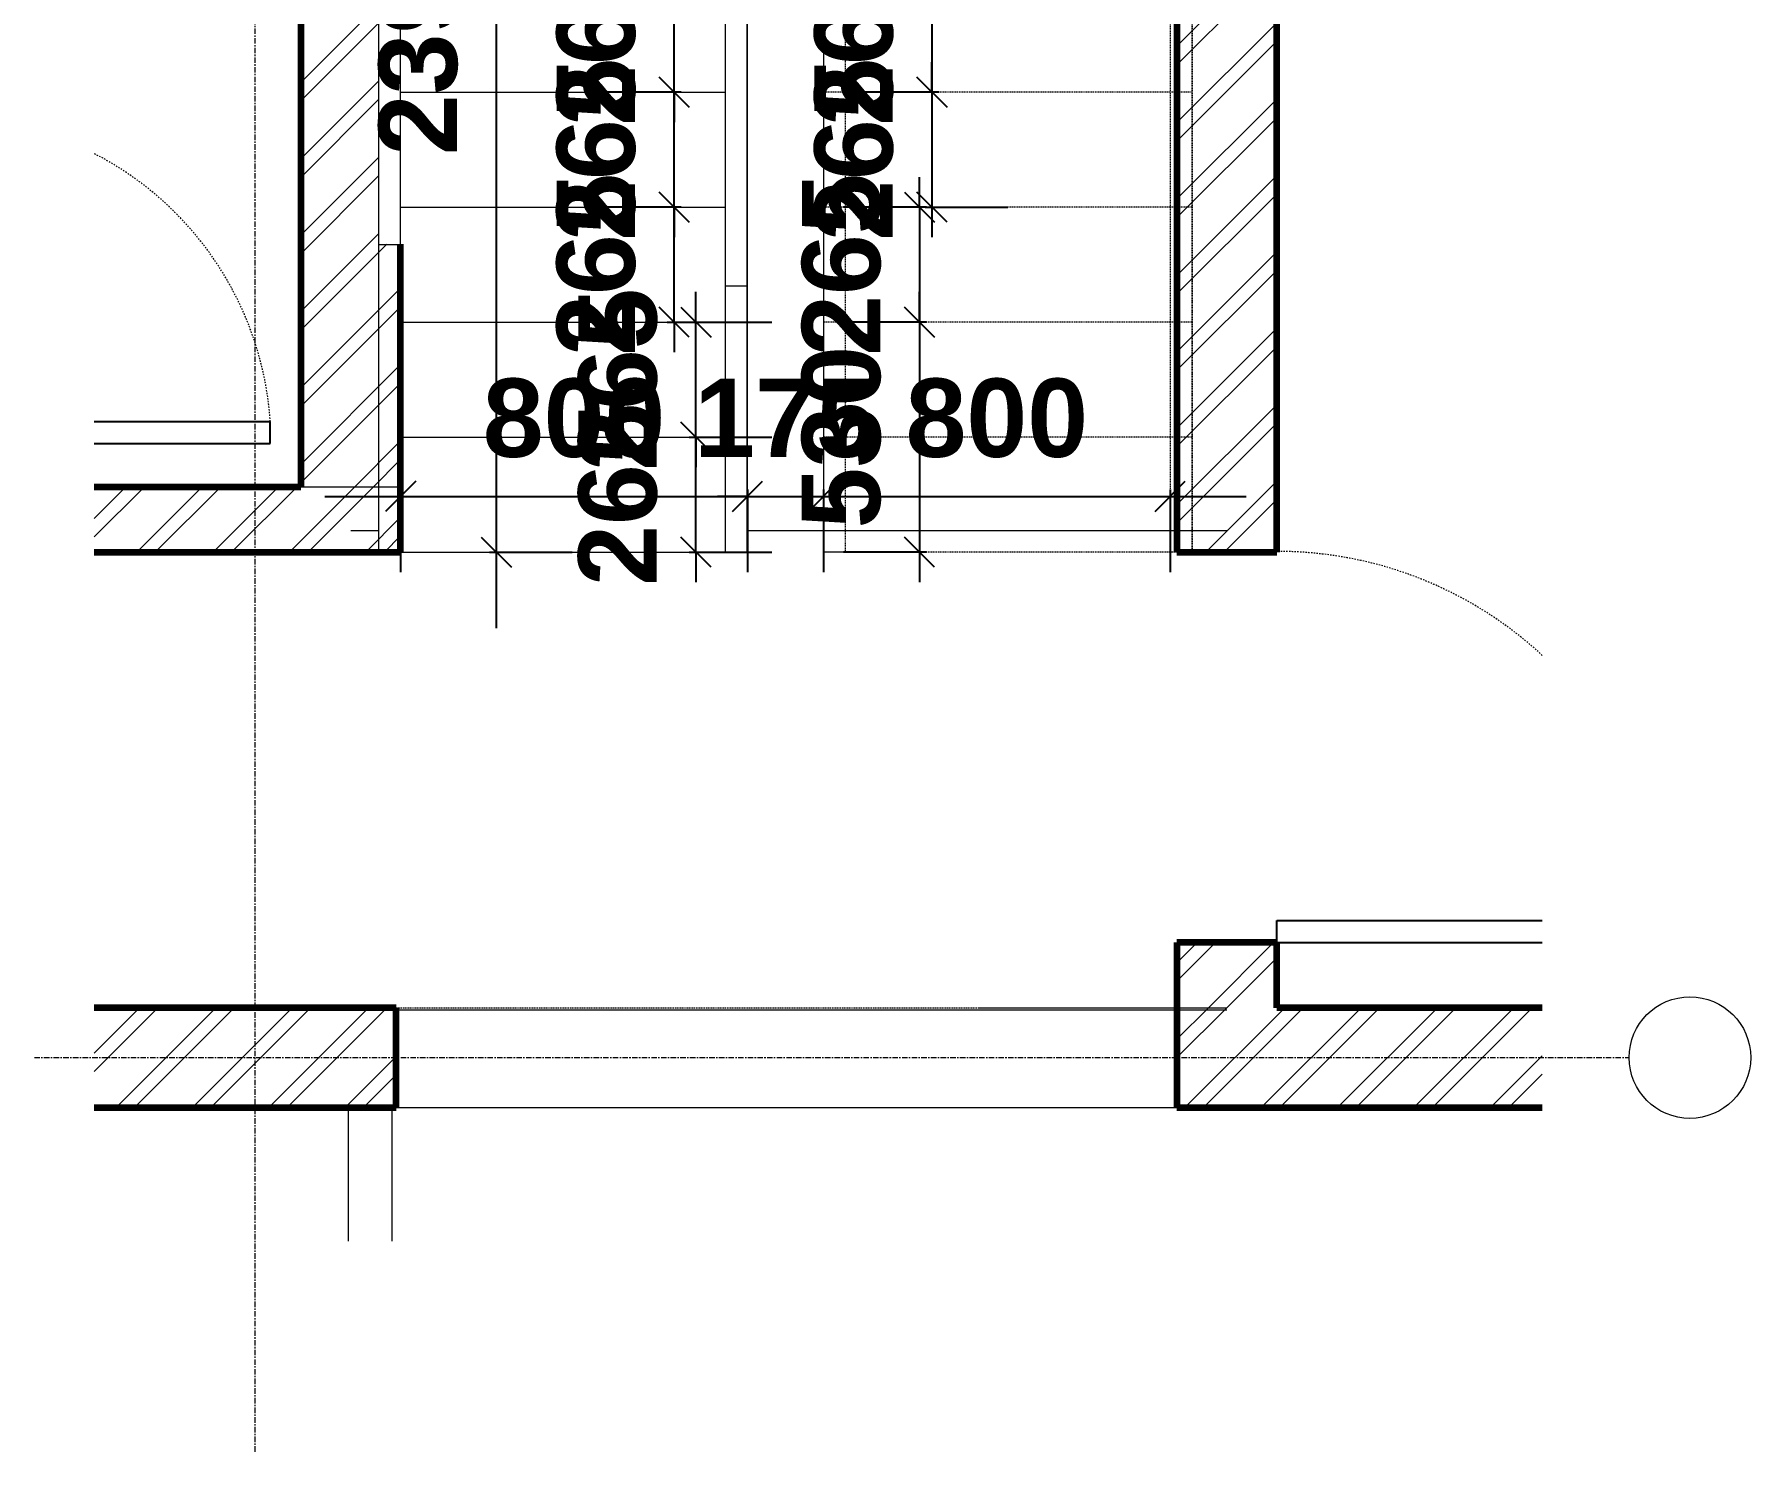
# Model space of a CAD drawing. Header units: inches. Extents: x 22 to 382261, y 22 to 371281.
# Drawn here: x 36694 to 40651, y 52480 to 55747 of the extents above; entities that cross this region are included whole.
import ezdxf

# ---------------------------------------------------------------- set-up
doc = ezdxf.new("R2010")
doc.units = ezdxf.units.IN
doc.header["$MEASUREMENT"] = 0
for name, pattern in [('Dash', [6.35, 3.175, -3.175]), ('Grid Line 1_2_', [22.225, 12.7, -3.175, 3.175, -3.175]), ('Overhead', [3.96875, 2.38125, -1.5875])]:
    doc.linetypes.add(name, pattern=pattern)
for name, color, linetype, lineweight in [('A-ANNO-DIMS', 211, 'Continuous', 9), ('A-AREA', 32, 'Continuous', 9), ('A-DOOR', 31, 'Continuous', 9), ('A-DOOR-HDLN', 31, 'Dash', 9), ('A-FLOR', 192, 'Continuous', 9), ('A-FLOR-HRAL', 11, 'Continuous', 9), ('A-GENM', 13, 'Continuous', 9), ('A-WALL', 113, 'Continuous', 9), ('A-WALL-PATT', 111, 'Continuous', 9), ('I-WALL', 2, 'Continuous', 9), ('Q-CASE', 31, 'Continuous', 9), ('S-GRID', 1, 'Continuous', 9), ('S-GRID-IDEN', 1, 'Continuous', 9), ('S-STRS', 31, 'Continuous', 9), ('S-STRS-MBND', 31, 'Overhead', 9)]:
    doc.layers.add(name, color=color, linetype=linetype, lineweight=lineweight)
doc.styles.add('Arial_B_1', font='arialbd.ttf', dxfattribs={"height": 180.555556})
doc.dimstyles.new('1', dxfattribs={"dimscale": 304.8, "dimtxt": 178.545395, "dimasz": 0.227865, "dimexe": 0.574147, "dimexo": 0.0625, "dimgap": 0.287073, "dimtad": 1, "dimdec": 0, "dimzin": 0, "dimdsep": 46, "dimtxsty": 'Arial_B_1', "dimblk1": 'OBLIQUE', "dimblk2": 'OBLIQUE', "dimsah": 1, "dimcen": 0.09, "dimdle": 0.574147, "dimazin": 0, "dimtfac": 1, "dimtdec": 4, "dimtix": 1, "dimtmove": 0, "dimatfit": 3, "dimfxl": 0.574147, "dimfxlon": 1, "dimtvp": 1, "dimtolj": 1, "dimtzin": 0, "dimarcsym": 2})
pattern_1 = [(45, (25437.11, 44820.17), (-88.0065, 88.0065), []), (45, (25437.11, 44953.52), (-88.0065, 88.0065), [])]

# ---------------------------------------------------------------- blocks, each defined once
blk = doc.blocks.new('M_Single-Flush - 900 by 2100-458079-01-GROUND FLOOR STAIRS')
at = {"layer": 'A-DOOR', "lineweight": 25}
for p, q in [((399, 115), (399, 726.8)), ((450, 115), (450, 726.8)), ((450, 115), (399, 115))]:
    blk.add_line(p, q, dxfattribs=at)
at = {"layer": 'A-DOOR-HDLN'}
blk.add_arc((450, 115), 901.7, 137.243, 180, dxfattribs=at)
blk = doc.blocks.new('Casework 10 - Casework 10-654344-01-GROUND FLOOR STAIRS')
at = {"layer": 'Q-CASE'}
for p, q in [((11981.2, 8453.2), (11981.2, 8458.2)), ((11981.2, 8458.2), (12081.2, 8458.2)), ((11981.2, 8145), (11981.2, 8453.2)), ((12081.2, 8458.2), (12081.2, 8453.2)), ((12081.2, 8453.2), (12081.2, 8145))]:
    blk.add_line(p, q, dxfattribs=at)
blk = doc.blocks.new('Top Rail Type - Top Rail_Internal_-670082-01-GROUND FLOOR STAIRS')
at = {"layer": 'A-FLOR-HRAL'}
for p, q in [((12850.8, 10347.5), (12850.8, 10347)), ((12850.8, 10347), (12900.8, 10347)), ((12850.8, 9733.2), (12850.8, 10347)), ((12900.8, 10347), (12900.8, 10347.5)), ((12900.8, 10347), (12900.8, 9733.2)), ((12900.8, 9733.2), (12850.8, 9733.2))]:
    blk.add_line(p, q, dxfattribs=at)
blk = doc.blocks.new('Top Rail Type - Top Rail_Internal_-V3-01-GROUND FLOOR STAIRS')
at = {"layer": 'A-FLOR-HRAL', "linetype": 'Overhead'}
for p, q in [((12885.9, 12192), (12885.9, 12142)), ((12885.9, 12192), (13088.8, 12192)), ((13088.8, 12192), (13088.8, 12142)), ((12850.8, 12167), (12900.8, 12167)), ((12850.8, 12116.6), (12850.8, 12167)), ((12900.8, 12116.6), (12900.8, 12167)), ((13126.6, 12167), (13076.6, 12167)), ((13076.6, 12167), (13076.6, 12103.5)), ((13126.6, 12167), (13126.6, 12103.5)), ((12850.8, 11762.9), (12850.8, 12116.6)), ((12885.9, 12142), (13088.8, 12142)), ((12900.8, 11786.2), (12900.8, 12116.6)), ((13076.6, 12103.5), (13076.6, 9733.2)), ((13126.6, 12103.5), (13126.6, 9733.2)), ((13126.6, 9733.2), (13076.6, 9733.2))]:
    blk.add_line(p, q, dxfattribs=at)
at = {"layer": 'A-FLOR-HRAL'}
for p, q in [((12900.8, 11786.2), (12850.8, 11762.9)), ((12850.8, 9733.2), (12850.8, 11762.9)), ((12900.8, 9733.2), (12900.8, 11786.2)), ((12850.8, 9733.2), (12900.8, 9733.2))]:
    blk.add_line(p, q, dxfattribs=at)
blk = doc.blocks.new('Top Rail Type - Top Rail_Internal_-670101-01-GROUND FLOOR STAIRS')
at = {"layer": 'A-FLOR-HRAL'}
for p, q in [((12051.6, 10442.9), (12051.6, 10442.4)), ((12051.6, 10442.4), (12101.6, 10442.4)), ((12051.6, 9733.2), (12051.6, 10442.4)), ((12101.6, 10442.4), (12101.6, 10442.9)), ((12101.6, 10442.4), (12101.6, 9733.2)), ((12101.6, 9733.2), (12051.6, 9733.2))]:
    blk.add_line(p, q, dxfattribs=at)
blk = doc.blocks.new('Top Rail Type - Top Rail_Internal_-V4-01-GROUND FLOOR STAIRS')
at = {"layer": 'A-FLOR-HRAL', "linetype": 'Overhead'}
for p, q in [((12051.6, 12941.2), (12384, 12941.2)), ((12051.6, 12762.8), (12051.6, 12941.2)), ((12384, 12941.2), (13628.7, 12941.2)), ((13628.7, 12941.2), (13925.8, 12941.2)), ((13925.8, 12941.2), (13925.8, 12778.8)), ((12101.6, 12891.2), (12384, 12891.2)), ((12101.6, 12762.8), (12101.6, 12891.2)), ((12384, 12891.2), (13628.7, 12891.2)), ((13628.7, 12891.2), (13875.8, 12891.2)), ((13875.8, 12891.2), (13875.8, 12778.8)), ((12051.6, 11390.2), (12051.6, 12762.8)), ((12101.6, 11413.5), (12101.6, 12762.8)), ((13875.8, 12778.8), (13875.8, 9733.2)), ((13925.8, 12778.8), (13925.8, 9733.2)), ((13925.8, 9733.2), (13875.8, 9733.2))]:
    blk.add_line(p, q, dxfattribs=at)
at = {"layer": 'A-FLOR-HRAL'}
for p, q in [((12101.6, 11413.5), (12051.6, 11390.2)), ((12101.6, 10442.4), (12101.6, 11413.5)), ((12051.6, 10442.4), (12051.6, 11390.2)), ((12051.6, 9733.2), (12051.6, 10442.4)), ((12101.6, 9733.2), (12101.6, 10442.4)), ((12051.6, 9733.2), (12101.6, 9733.2))]:
    blk.add_line(p, q, dxfattribs=at)
blk = doc.blocks.new('M_Single-Flush - d02  toilet 750 by 2100-458076-01-GROUND FLOOR STAIRS')
at = {"layer": 'A-DOOR', "lineweight": 25}
for p, q in [((375, 825), (324, 825)), ((324, 418.8), (324, 825)), ((375, 418.8), (375, 825))]:
    blk.add_line(p, q, dxfattribs=at)
at = {"layer": 'A-DOOR-HDLN'}
blk.add_arc((375, 75), 751.7, 93.8903, 152.7162, dxfattribs=at)
blk = doc.blocks.new('M_Passage Opening-Cased - 0915 x 2134mm 3-896287-01-GROUND FLOOR STAIRS')
at = {"layer": 'A-GENM', "linetype": 'Overhead'}
for p, q in [((-908.2, 115), (891.8, 115)), ((-908.2, -115), (891.8, -115))]:
    blk.add_line(p, q, dxfattribs=at)
blk = doc.blocks.new('Grid - Grid Head - Circle-749417-01-GROUND FLOOR STAIRS')
at = {"layer": 'S-GRID-IDEN'}
blk.add_circle((0, 0), 4, dxfattribs=at)
blk = doc.blocks.new('_Oblique')
at = {"color": 0, "linetype": 'ByBlock', "lineweight": -2}
blk.add_line((-0.5, -0.5), (0.5, 0.5), dxfattribs=at)
blk = doc.blocks.new('*D4995')
at = {"layer": 'A-ANNO-DIMS', "color": 0, "lineweight": -2, "transparency": 16777216}
for p, q in [((38219.5, 54818.4), (38219.5, 54887.8)), ((38203.5, 54818.4), (38394.5, 54818.4)), ((38219.5, 54553.4), (38219.5, 54818.4)), ((38203.5, 54553.4), (38394.5, 54553.4)), ((38219.5, 54553.4), (38219.5, 54483.9))]:
    blk.add_line(p, q, dxfattribs=at)
at = {"layer": 'Defpoints', "color": 0, "transparency": 16777216}
for p in [(38184.5, 54818.4), (38219.5, 54818.4), (38184.5, 54553.4)]:
    blk.add_point(p, dxfattribs=at)
at = {"layer": 'A-ANNO-DIMS', "color": 0, "lineweight": -2, "transparency": 16777216, "xscale": 69.45312499999999, "yscale": 69.45312499999999, "zscale": 69.45312499999999}
for p, rotation in [((38219.5, 54818.4), 270), ((38219.5, 54553.4), 90)]:
    blk.add_blockref('_Oblique', p, dxfattribs=dict(at, rotation=rotation))
at = {"layer": 'A-ANNO-DIMS', "color": 0, "transparency": 16777216, "insert": (38039.8, 54685.9), "char_height": 180.56, "width": 195.89, "attachment_point": 5, "rotation": 90, "style": 'Arial_B_1'}
blk.add_mtext('\\A1;265', dxfattribs=at)
blk = doc.blocks.new('*D4996')
at = {"layer": 'A-ANNO-DIMS', "color": 0, "lineweight": -2, "transparency": 16777216}
for p, q in [((38219.5, 55083.4), (38219.5, 55152.8)), ((38203.5, 55083.4), (38394.5, 55083.4)), ((38219.5, 54818.4), (38219.5, 55083.4)), ((38203.5, 54818.4), (38394.5, 54818.4)), ((38219.5, 54818.4), (38219.5, 54748.9))]:
    blk.add_line(p, q, dxfattribs=at)
at = {"layer": 'Defpoints', "color": 0, "transparency": 16777216}
for p in [(38184.5, 55083.4), (38219.5, 55083.4), (38184.5, 54818.4)]:
    blk.add_point(p, dxfattribs=at)
at = {"layer": 'A-ANNO-DIMS', "color": 0, "lineweight": -2, "transparency": 16777216, "xscale": 69.45312499999999, "yscale": 69.45312499999999, "zscale": 69.45312499999999}
for p, rotation in [((38219.5, 55083.4), 270), ((38219.5, 54818.4), 90)]:
    blk.add_blockref('_Oblique', p, dxfattribs=dict(at, rotation=rotation))
at = {"layer": 'A-ANNO-DIMS', "color": 0, "transparency": 16777216, "insert": (38039.8, 54950.9), "char_height": 180.56, "width": 195.89, "attachment_point": 5, "rotation": 90, "style": 'Arial_B_1'}
blk.add_mtext('\\A1;265', dxfattribs=at)
blk = doc.blocks.new('*D4997')
at = {"layer": 'A-ANNO-DIMS', "color": 0, "lineweight": -2, "transparency": 16777216}
for p, q in [((38735, 55348.4), (38735, 55417.8)), ((38750.9, 55348.4), (38560, 55348.4)), ((38735, 55348.4), (38735, 55083.4)), ((38750.9, 55083.4), (38560, 55083.4)), ((38735, 55083.4), (38735, 55013.9))]:
    blk.add_line(p, q, dxfattribs=at)
at = {"layer": 'Defpoints', "color": 0, "transparency": 16777216}
for p in [(38770, 55348.4), (38735, 55083.4), (38770, 55083.4)]:
    blk.add_point(p, dxfattribs=at)
at = {"layer": 'A-ANNO-DIMS', "color": 0, "lineweight": -2, "transparency": 16777216, "xscale": 69.45312499999999, "yscale": 69.45312499999999, "zscale": 69.45312499999999}
for p, rotation in [((38735, 55348.4), 270), ((38735, 55083.4), 90)]:
    blk.add_blockref('_Oblique', p, dxfattribs=dict(at, rotation=rotation))
at = {"layer": 'A-ANNO-DIMS', "color": 0, "transparency": 16777216, "insert": (38555.3, 55215.9), "char_height": 180.56, "width": 195.89, "attachment_point": 5, "rotation": 90, "style": 'Arial_B_1'}
blk.add_mtext('\\A1;265', dxfattribs=at)
blk = doc.blocks.new('*D4998')
at = {"layer": 'A-ANNO-DIMS', "color": 0, "lineweight": -2, "transparency": 16777216}
for p, q in [((38735, 55083.4), (38735, 55152.8)), ((38750.9, 55083.4), (38560, 55083.4)), ((38735, 55083.4), (38735, 54553.4)), ((38750.9, 54553.4), (38560, 54553.4)), ((38735, 54553.4), (38735, 54483.9))]:
    blk.add_line(p, q, dxfattribs=at)
at = {"layer": 'Defpoints', "color": 0, "transparency": 16777216}
for p in [(38770, 55083.4), (38735, 54553.4), (38770, 54553.4)]:
    blk.add_point(p, dxfattribs=at)
at = {"layer": 'A-ANNO-DIMS', "color": 0, "lineweight": -2, "transparency": 16777216, "xscale": 69.45312499999999, "yscale": 69.45312499999999, "zscale": 69.45312499999999}
for p, rotation in [((38735, 55083.4), 270), ((38735, 54553.4), 90)]:
    blk.add_blockref('_Oblique', p, dxfattribs=dict(at, rotation=rotation))
at = {"layer": 'A-ANNO-DIMS', "color": 0, "transparency": 16777216, "insert": (38555.3, 54818.4), "char_height": 180.56, "width": 195.89, "attachment_point": 5, "rotation": 90, "style": 'Arial_B_1'}
blk.add_mtext('\\A1;530', dxfattribs=at)
blk = doc.blocks.new('*D5004')
at = {"layer": 'A-ANNO-DIMS', "color": 0, "lineweight": -2, "transparency": 16777216}
for p, q in [((38763.6, 55878.4), (38763.6, 55947.8)), ((38747.7, 55878.4), (38938.6, 55878.4)), ((38763.6, 55878.4), (38763.6, 55613.4)), ((38779.6, 55613.4), (38588.6, 55613.4)), ((38763.6, 55613.4), (38763.6, 55543.9))]:
    blk.add_line(p, q, dxfattribs=at)
at = {"layer": 'Defpoints', "color": 0, "transparency": 16777216}
for p in [(38728.6, 55878.4), (38763.6, 55613.4), (38798.6, 55613.4)]:
    blk.add_point(p, dxfattribs=at)
at = {"layer": 'A-ANNO-DIMS', "color": 0, "lineweight": -2, "transparency": 16777216, "xscale": 69.45312499999999, "yscale": 69.45312499999999, "zscale": 69.45312499999999}
for p, rotation in [((38763.6, 55878.4), 270), ((38763.6, 55613.4), 90)]:
    blk.add_blockref('_Oblique', p, dxfattribs=dict(at, rotation=rotation))
at = {"layer": 'A-ANNO-DIMS', "color": 0, "transparency": 16777216, "insert": (38584, 55745.9), "char_height": 180.56, "width": 195.89, "attachment_point": 5, "rotation": 90, "style": 'Arial_B_1'}
blk.add_mtext('\\A1;265', dxfattribs=at)
blk = doc.blocks.new('*D5005')
at = {"layer": 'A-ANNO-DIMS', "color": 0, "lineweight": -2, "transparency": 16777216}
for p, q in [((38763.6, 55613.4), (38763.6, 55682.8)), ((38779.6, 55613.4), (38588.6, 55613.4)), ((38763.6, 55613.4), (38763.6, 55348.4)), ((38747.7, 55348.4), (38938.6, 55348.4)), ((38763.6, 55348.4), (38763.6, 55278.9))]:
    blk.add_line(p, q, dxfattribs=at)
at = {"layer": 'Defpoints', "color": 0, "transparency": 16777216}
for p in [(38798.6, 55613.4), (38728.6, 55348.4), (38763.6, 55348.4)]:
    blk.add_point(p, dxfattribs=at)
at = {"layer": 'A-ANNO-DIMS', "color": 0, "lineweight": -2, "transparency": 16777216, "xscale": 69.45312499999999, "yscale": 69.45312499999999, "zscale": 69.45312499999999}
for p, rotation in [((38763.6, 55613.4), 270), ((38763.6, 55348.4), 90)]:
    blk.add_blockref('_Oblique', p, dxfattribs=dict(at, rotation=rotation))
at = {"layer": 'A-ANNO-DIMS', "color": 0, "transparency": 16777216, "insert": (38584, 55480.9), "char_height": 180.56, "width": 195.89, "attachment_point": 5, "rotation": 90, "style": 'Arial_B_1'}
blk.add_mtext('\\A1;265', dxfattribs=at)
blk = doc.blocks.new('*D5006')
at = {"layer": 'A-ANNO-DIMS', "color": 0, "lineweight": -2, "transparency": 16777216}
for p, q in [((38169.5, 55348.4), (38169.5, 55417.8)), ((38185.4, 55348.4), (37994.5, 55348.4)), ((38169.5, 55083.4), (38169.5, 55348.4)), ((38153.5, 55083.4), (38344.5, 55083.4)), ((38169.5, 55083.4), (38169.5, 55013.9))]:
    blk.add_line(p, q, dxfattribs=at)
at = {"layer": 'Defpoints', "color": 0, "transparency": 16777216}
for p in [(38169.5, 55348.4), (38204.5, 55348.4), (38134.5, 55083.4)]:
    blk.add_point(p, dxfattribs=at)
at = {"layer": 'A-ANNO-DIMS', "color": 0, "lineweight": -2, "transparency": 16777216, "xscale": 69.45312499999999, "yscale": 69.45312499999999, "zscale": 69.45312499999999}
for p, rotation in [((38169.5, 55348.4), 270), ((38169.5, 55083.4), 90)]:
    blk.add_blockref('_Oblique', p, dxfattribs=dict(at, rotation=rotation))
at = {"layer": 'A-ANNO-DIMS', "color": 0, "transparency": 16777216, "insert": (37989.8, 55215.9), "char_height": 180.56, "width": 195.89, "attachment_point": 5, "rotation": 90, "style": 'Arial_B_1'}
blk.add_mtext('\\A1;265', dxfattribs=at)
blk = doc.blocks.new('*D5007')
at = {"layer": 'A-ANNO-DIMS', "color": 0, "lineweight": -2, "transparency": 16777216}
for p, q in [((38169.5, 55613.4), (38169.5, 55682.8)), ((38185.4, 55613.4), (37994.5, 55613.4)), ((38169.5, 55348.4), (38169.5, 55613.4)), ((38185.4, 55348.4), (37994.5, 55348.4)), ((38169.5, 55348.4), (38169.5, 55278.9))]:
    blk.add_line(p, q, dxfattribs=at)
at = {"layer": 'Defpoints', "color": 0, "transparency": 16777216}
for p in [(38169.5, 55613.4), (38204.5, 55613.4), (38204.5, 55348.4)]:
    blk.add_point(p, dxfattribs=at)
at = {"layer": 'A-ANNO-DIMS', "color": 0, "lineweight": -2, "transparency": 16777216, "xscale": 69.45312499999999, "yscale": 69.45312499999999, "zscale": 69.45312499999999}
for p, rotation in [((38169.5, 55613.4), 270), ((38169.5, 55348.4), 90)]:
    blk.add_blockref('_Oblique', p, dxfattribs=dict(at, rotation=rotation))
at = {"layer": 'A-ANNO-DIMS', "color": 0, "transparency": 16777216, "insert": (37989.8, 55480.9), "char_height": 180.56, "width": 195.89, "attachment_point": 5, "rotation": 90, "style": 'Arial_B_1'}
blk.add_mtext('\\A1;265', dxfattribs=at)
blk = doc.blocks.new('*D5008')
at = {"layer": 'A-ANNO-DIMS', "color": 0, "lineweight": -2, "transparency": 16777216}
for p, q in [((38169.5, 55878.4), (38169.5, 55947.8)), ((38185.4, 55878.4), (37994.5, 55878.4)), ((38169.5, 55613.4), (38169.5, 55878.4)), ((38185.4, 55613.4), (37994.5, 55613.4)), ((38169.5, 55613.4), (38169.5, 55543.9))]:
    blk.add_line(p, q, dxfattribs=at)
at = {"layer": 'Defpoints', "color": 0, "transparency": 16777216}
for p in [(38169.5, 55878.4), (38204.5, 55878.4), (38204.5, 55613.4)]:
    blk.add_point(p, dxfattribs=at)
at = {"layer": 'A-ANNO-DIMS', "color": 0, "lineweight": -2, "transparency": 16777216, "xscale": 69.45312499999999, "yscale": 69.45312499999999, "zscale": 69.45312499999999}
for p, rotation in [((38169.5, 55878.4), 270), ((38169.5, 55613.4), 90)]:
    blk.add_blockref('_Oblique', p, dxfattribs=dict(at, rotation=rotation))
at = {"layer": 'A-ANNO-DIMS', "color": 0, "transparency": 16777216, "insert": (37989.8, 55745.9), "char_height": 180.56, "width": 195.89, "attachment_point": 5, "rotation": 90, "style": 'Arial_B_1'}
blk.add_mtext('\\A1;265', dxfattribs=at)
blk = doc.blocks.new('*D5021')
at = {"layer": 'A-ANNO-DIMS', "color": 0, "lineweight": -2, "transparency": 16777216}
for p, q in [((37363.7, 54681.9), (38513.3, 54681.9)), ((37538.7, 54697.9), (37538.7, 54506.9)), ((38338.3, 54697.9), (38338.3, 54506.9))]:
    blk.add_line(p, q, dxfattribs=at)
at = {"layer": 'Defpoints', "color": 0, "transparency": 16777216}
for p in [(37538.7, 54716.9), (38338.3, 54716.9), (38338.3, 54681.9)]:
    blk.add_point(p, dxfattribs=at)
at = {"layer": 'A-ANNO-DIMS', "color": 0, "lineweight": -2, "transparency": 16777216, "xscale": 69.45312499999999, "yscale": 69.45312499999999, "zscale": 69.45312499999999, "rotation": 180}
blk.add_blockref('_Oblique', (37538.7, 54681.9), dxfattribs=at)
at = {"layer": 'A-ANNO-DIMS', "color": 0, "lineweight": -2, "transparency": 16777216, "xscale": 69.45312499999999, "yscale": 69.45312499999999, "zscale": 69.45312499999999}
blk.add_blockref('_Oblique', (38338.3, 54681.9), dxfattribs=at)
at = {"layer": 'A-ANNO-DIMS', "color": 0, "transparency": 16777216, "insert": (37938.5, 54861.7), "char_height": 180.56, "width": 195.89, "attachment_point": 5, "style": 'Arial_B_1'}
blk.add_mtext('\\A1;800', dxfattribs=at)
blk = doc.blocks.new('*D5022')
at = {"layer": 'A-ANNO-DIMS', "color": 0, "lineweight": -2, "transparency": 16777216}
for p, q in [((38338.3, 54681.9), (38268.9, 54681.9)), ((38338.3, 54697.9), (38338.3, 54506.9)), ((38338.3, 54681.9), (38513.3, 54681.9)), ((38513.3, 54697.9), (38513.3, 54506.9)), ((38513.3, 54681.9), (38582.8, 54681.9))]:
    blk.add_line(p, q, dxfattribs=at)
at = {"layer": 'Defpoints', "color": 0, "transparency": 16777216}
for p in [(38338.3, 54716.9), (38513.3, 54716.9), (38513.3, 54681.9)]:
    blk.add_point(p, dxfattribs=at)
at = {"layer": 'A-ANNO-DIMS', "color": 0, "lineweight": -2, "transparency": 16777216, "xscale": 69.45312499999999, "yscale": 69.45312499999999, "zscale": 69.45312499999999}
blk.add_blockref('_Oblique', (38338.3, 54681.9), dxfattribs=at)
at = {"layer": 'A-ANNO-DIMS', "color": 0, "lineweight": -2, "transparency": 16777216, "xscale": 69.45312499999999, "yscale": 69.45312499999999, "zscale": 69.45312499999999, "rotation": 180}
blk.add_blockref('_Oblique', (38513.3, 54681.9), dxfattribs=at)
at = {"layer": 'A-ANNO-DIMS', "color": 0, "transparency": 16777216, "insert": (38425.8, 54861.6), "char_height": 180.56, "width": 195.89, "attachment_point": 5, "style": 'Arial_B_1'}
blk.add_mtext('\\A1;175', dxfattribs=at)
blk = doc.blocks.new('*D5023')
at = {"layer": 'A-ANNO-DIMS', "color": 0, "lineweight": -2, "transparency": 16777216}
for p, q in [((38338.3, 54681.9), (39487.9, 54681.9)), ((38513.3, 54697.9), (38513.3, 54506.9)), ((39312.9, 54697.9), (39312.9, 54506.9))]:
    blk.add_line(p, q, dxfattribs=at)
at = {"layer": 'Defpoints', "color": 0, "transparency": 16777216}
for p in [(38513.3, 54716.9), (39312.9, 54716.9), (39312.9, 54681.9)]:
    blk.add_point(p, dxfattribs=at)
at = {"layer": 'A-ANNO-DIMS', "color": 0, "lineweight": -2, "transparency": 16777216, "xscale": 69.45312499999999, "yscale": 69.45312499999999, "zscale": 69.45312499999999, "rotation": 180}
blk.add_blockref('_Oblique', (38513.3, 54681.9), dxfattribs=at)
at = {"layer": 'A-ANNO-DIMS', "color": 0, "lineweight": -2, "transparency": 16777216, "xscale": 69.45312499999999, "yscale": 69.45312499999999, "zscale": 69.45312499999999}
blk.add_blockref('_Oblique', (39312.9, 54681.9), dxfattribs=at)
at = {"layer": 'A-ANNO-DIMS', "color": 0, "transparency": 16777216, "insert": (38913.1, 54861.7), "char_height": 180.56, "width": 195.89, "attachment_point": 5, "style": 'Arial_B_1'}
blk.add_mtext('\\A1;800', dxfattribs=at)
blk = doc.blocks.new('*D5026')
at = {"layer": 'A-ANNO-DIMS', "color": 0, "lineweight": -2, "transparency": 16777216}
for p, q in [((37759.4, 54378.4), (37759.4, 57118.4)), ((37743.5, 56943.4), (37934.4, 56943.4)), ((37743.5, 54553.4), (37934.4, 54553.4))]:
    blk.add_line(p, q, dxfattribs=at)
at = {"layer": 'Defpoints', "color": 0, "transparency": 16777216}
for p in [(37724.4, 56943.4), (37759.4, 56943.4), (37724.4, 54553.4)]:
    blk.add_point(p, dxfattribs=at)
at = {"layer": 'A-ANNO-DIMS', "color": 0, "lineweight": -2, "transparency": 16777216, "xscale": 69.45312499999999, "yscale": 69.45312499999999, "zscale": 69.45312499999999}
for p, rotation in [((37759.4, 56943.4), 90), ((37759.4, 54553.4), 270)]:
    blk.add_blockref('_Oblique', p, dxfattribs=dict(at, rotation=rotation))
at = {"layer": 'A-ANNO-DIMS', "color": 0, "transparency": 16777216, "insert": (37579.7, 55748.4), "char_height": 180.56, "width": 261.186, "attachment_point": 5, "rotation": 90, "style": 'Arial_B_1'}
blk.add_mtext('\\A1;2390', dxfattribs=at)

msp = doc.modelspace()

# ---------------------------------------------------------------- hatches: boundary and pattern name
at = {"layer": 'A-WALL-PATT'}
h = msp.add_hatch(dxfattribs=at)
h.set_pattern_fill('FP_2', color=256, style=0, pattern_type=2)
h.set_pattern_definition(pattern_1)
h.paths.add_polyline_path([(37538.7, 54703.4), (37538.7, 55263.1), (37488.7, 55263.1), (37488.7, 56210.4), (37538.7, 56233.7), (37538.7, 56828.4), (37308.7, 56828.4), (37308.7, 54703.4)])
h = msp.add_hatch(dxfattribs=at)
h.set_pattern_fill('FP_2', color=256, style=0, pattern_type=2)
h.set_pattern_definition(pattern_1)
h.paths.add_polyline_path([(39328.3, 53503.4), (39558.3, 53503.4), (39558.3, 53653.4), (39328.3, 53653.4)])
h.paths.add_polyline_path([(39328.3, 54553.4), (39558.3, 54553.4), (39558.3, 56828.4), (39328.3, 56828.4), (39328.3, 56101.8)])
h = msp.add_hatch(dxfattribs=at)
h.set_pattern_fill('FP_2', color=256, style=0, pattern_type=2)
h.set_pattern_definition(pattern_1)
h.paths.add_polyline_path([(36832.1, 54553.4), (37538.7, 54553.4), (37538.7, 54703.4), (36832.1, 54703.4), (36832.1, 54658.4)])
h = msp.add_hatch(dxfattribs=at)
h.set_pattern_fill('FP_2', color=256, style=0, pattern_type=2)
h.set_pattern_definition(pattern_1)
h.paths.add_polyline_path([(37528.3, 53273.4), (37528.3, 53503.4), (36832.1, 53503.4), (36832.1, 53273.4)])
h = msp.add_hatch(dxfattribs=at)
h.set_pattern_fill('FP_2', color=256, style=0, pattern_type=2)
h.set_pattern_definition(pattern_1)
h.paths.add_polyline_path([(40170.1, 53273.4), (40170.1, 53503.4), (39328.3, 53503.4), (39328.3, 53273.4)])

# ---------------------------------------------------------------- linework, layer by layer
at = {"layer": 'A-ANNO-DIMS'}
for p, q in [((38338.3, 54818.4), (38338.3, 55083.4)), ((37538.7, 54818.4), (38287.9, 54818.4)), ((37538.7, 54818.4), (38287.9, 54818.4)), ((38338.3, 54553.4), (38338.3, 54818.4))]:
    msp.add_line(p, q, dxfattribs=at)
at = {"layer": 'A-AREA'}
for p, q in [((37423.7, 54603.4), (37488.3, 54603.4)), ((38338.3, 54603.4), (39328.3, 54603.4)), ((39328.3, 54603.4), (39443.3, 54603.4)), ((37343.7, 53498.4), (37528.3, 53498.4)), ((37528.3, 53498.4), (39328.3, 53498.4)), ((38873.3, 53503.4), (39328.3, 53503.4)), ((39328.3, 53503.4), (39443.3, 53503.4)), ((39328.3, 53498.4), (39443.3, 53498.4))]:
    msp.add_line(p, q, dxfattribs=at)
at = {"layer": 'A-FLOR'}
for p, q in [((37418.3, 52965.2), (37418.3, 53273.4)), ((37528.3, 53273.4), (39328.3, 53273.4))]:
    msp.add_line(p, q, dxfattribs=at)
at = {"layer": 'A-WALL', "lineweight": 100}
for p, q in [((37308.7, 54703.4), (36832.1, 54703.4)), ((37538.7, 54553.4), (37538.7, 54703.4)), ((36832.1, 54553.4), (37538.7, 54553.4))]:
    msp.add_line(p, q, dxfattribs=at)
at = {"layer": 'A-WALL'}
for q in [(37308.7, 54703.4), (37538.7, 54703.4)]:
    msp.add_line((37538.7, 54703.4), q, dxfattribs=at)
at = {"layer": 'I-WALL', "lineweight": 100}
for p, q in [((37308.7, 56828.4), (37308.7, 54703.4)), ((39328.3, 56828.4), (39328.3, 54553.4)), ((39558.3, 54553.4), (39558.3, 56828.4)), ((37538.7, 54703.4), (37538.7, 55263.1)), ((39328.3, 54553.4), (39558.3, 54553.4)), ((39558.3, 53653.4), (39328.3, 53653.4)), ((39328.3, 53653.4), (39328.3, 53273.4)), ((39558.3, 53503.4), (39558.3, 53653.4)), ((37528.3, 53503.4), (36832.1, 53503.4)), ((37528.3, 53273.4), (37528.3, 53503.4)), ((40170.1, 53503.4), (39558.3, 53503.4)), ((36832.1, 53273.4), (37528.3, 53273.4)), ((39328.3, 53273.4), (40170.1, 53273.4))]:
    msp.add_line(p, q, dxfattribs=at)
at = {"layer": 'S-GRID', "linetype": 'Grid Line 1_2_'}
for p, q in [((37203.3, 52480.3), (37203.3, 58835.6)), ((36694.3, 53388.4), (40370.9, 53388.4))]:
    msp.add_line(p, q, dxfattribs=at)
at = {"layer": 'S-STRS'}
for p, q in [((37488.3, 55613.4), (37488.3, 55878.4)), ((38338.3, 55613.4), (38338.3, 55878.4)), ((37488.3, 55348.4), (37488.3, 55613.4)), ((37538.7, 55613.4), (38287.9, 55613.4)), ((38338.3, 55348.4), (38338.3, 55613.4)), ((37488.3, 55083.4), (37488.3, 55348.4)), ((37538.7, 55348.4), (38287.9, 55348.4)), ((38338.3, 55083.4), (38338.3, 55348.4)), ((37488.3, 54818.4), (37488.3, 55083.4)), ((37538.7, 55083.4), (38287.9, 55083.4)), ((37488.3, 54553.4), (37488.3, 54818.4)), ((37538.7, 54553.4), (38287.9, 54553.4))]:
    msp.add_line(p, q, dxfattribs=at)
at = {"layer": 'S-STRS', "linetype": 'Overhead'}
for p, q in [((37538.7, 55613.4), (38287.9, 55613.4)), ((37538.7, 55348.4), (38287.9, 55348.4)), ((37538.7, 55083.4), (38287.9, 55083.4)), ((37538.7, 54553.4), (38287.9, 54553.4))]:
    msp.add_line(p, q, dxfattribs=at)
at = {"layer": 'S-STRS-MBND'}
for p, q in [((39363.3, 57761.8), (39363.3, 54553.4)), ((38513.3, 56961.8), (38513.3, 54553.4)), ((39363.3, 55613.4), (38513.3, 55613.4)), ((39363.3, 55613.4), (38513.3, 55613.4)), ((39363.3, 55348.4), (38513.3, 55348.4)), ((39363.3, 55348.4), (38513.3, 55348.4)), ((39363.3, 55083.4), (38513.3, 55083.4)), ((39363.3, 55083.4), (38513.3, 55083.4)), ((39363.3, 54818.4), (38513.3, 54818.4)), ((39363.3, 54818.4), (38513.3, 54818.4)), ((39363.3, 54553.4), (38513.3, 54553.4))]:
    msp.add_line(p, q, dxfattribs=at)

# ---------------------------------------------------------------- block references
at = {"layer": 'A-ANNO-DIMS'}
for name in ['Top Rail Type - Top Rail_Internal_-V4-01-GROUND FLOOR STAIRS', 'Top Rail Type - Top Rail_Internal_-V3-01-GROUND FLOOR STAIRS', 'Top Rail Type - Top Rail_Internal_-670082-01-GROUND FLOOR STAIRS']:
    msp.add_blockref(name, (25437.1, 44820.2), dxfattribs=at)
at = {"layer": 'A-DOOR-HDLN', "rotation": 270}
for name, p in [('M_Single-Flush - d02  toilet 750 by 2100-458076-01-GROUND FLOOR STAIRS', (36413.3, 55178.4)), ('M_Single-Flush - 900 by 2100-458079-01-GROUND FLOOR STAIRS', (39443.3, 54103.4))]:
    msp.add_blockref(name, p, dxfattribs=at)
at = {"layer": 'A-FLOR-HRAL'}
msp.add_blockref('Top Rail Type - Top Rail_Internal_-670101-01-GROUND FLOOR STAIRS', (25437.1, 44820.2), dxfattribs=at)
at = {"layer": 'A-GENM', "linetype": 'Overhead'}
msp.add_blockref('M_Passage Opening-Cased - 0915 x 2134mm 3-896287-01-GROUND FLOOR STAIRS', (38436.5, 53388.4), dxfattribs=at)
at = {"layer": 'Q-CASE'}
msp.add_blockref('Casework 10 - Casework 10-654344-01-GROUND FLOOR STAIRS', (25437.1, 44820.2), dxfattribs=at)
at = {"layer": 'S-GRID-IDEN', "xscale": 34.99999999999999, "yscale": 34.99999999999999, "zscale": 34.99999999999999, "rotation": 269.9999999999994}
msp.add_blockref('Grid - Grid Head - Circle-749417-01-GROUND FLOOR STAIRS', (40510.9, 53388.4), dxfattribs=at)

# ---------------------------------------------------------------- dimensions: what is measured, and where the dimension line sits
at = {"layer": 'A-ANNO-DIMS'}
for base, p1, p2, picture, middle in [((37759.4, 56943.4), (37724.4, 54553.4), (37724.4, 56943.4), '*D5026', (37579.7, 55748.4)), ((38169.5, 55878.4), (38204.5, 55613.4), (38204.5, 55878.4), '*D5008', (37989.8, 55745.9)), ((38763.6, 55613.4), (38728.6, 55878.4), (38798.6, 55613.4), '*D5004', (38584, 55745.9)), ((38169.5, 55613.4), (38204.5, 55348.4), (38204.5, 55613.4), '*D5007', (37989.8, 55480.9)), ((38763.6, 55348.4), (38798.6, 55613.4), (38728.6, 55348.4), '*D5005', (38584, 55480.9)), ((38169.5, 55348.4), (38134.5, 55083.4), (38204.5, 55348.4), '*D5006', (37989.8, 55215.9)), ((38735, 55083.4), (38770, 55348.4), (38770, 55083.4), '*D4997', (38555.3, 55215.9)), ((38219.5, 55083.4), (38184.5, 54818.4), (38184.5, 55083.4), '*D4996', (38039.8, 54950.9)), ((38735, 54553.4), (38770, 55083.4), (38770, 54553.4), '*D4998', (38555.3, 54818.4)), ((38219.5, 54818.4), (38184.5, 54553.4), (38184.5, 54818.4), '*D4995', (38039.8, 54685.9))]:
    dim = msp.add_linear_dim(base=base, p1=p1, p2=p2, angle=90, dimstyle='1', override={"dimpost": '<>', "dimfxl": 900}, dxfattribs=at)
    dim.commit()
    dim.dimension.update_dxf_attribs({"geometry": picture, "text_midpoint": middle})
for base, p1, p2, picture, middle in [((38338.3, 54681.9), (37538.7, 54716.9), (38338.3, 54716.9), '*D5021', (37938.5, 54861.7)), ((38513.3, 54681.9), (38338.3, 54716.9), (38513.3, 54716.9), '*D5022', (38425.8, 54861.6)), ((39312.9, 54681.9), (38513.3, 54716.9), (39312.9, 54716.9), '*D5023', (38913.1, 54861.7))]:
    dim = msp.add_linear_dim(base=base, p1=p1, p2=p2, dimstyle='1', override={"dimpost": '<>', "dimfxl": 900}, dxfattribs=at)
    dim.commit()
    dim.dimension.update_dxf_attribs({"geometry": picture, "text_midpoint": middle})

doc.saveas('drawing.dxf')
